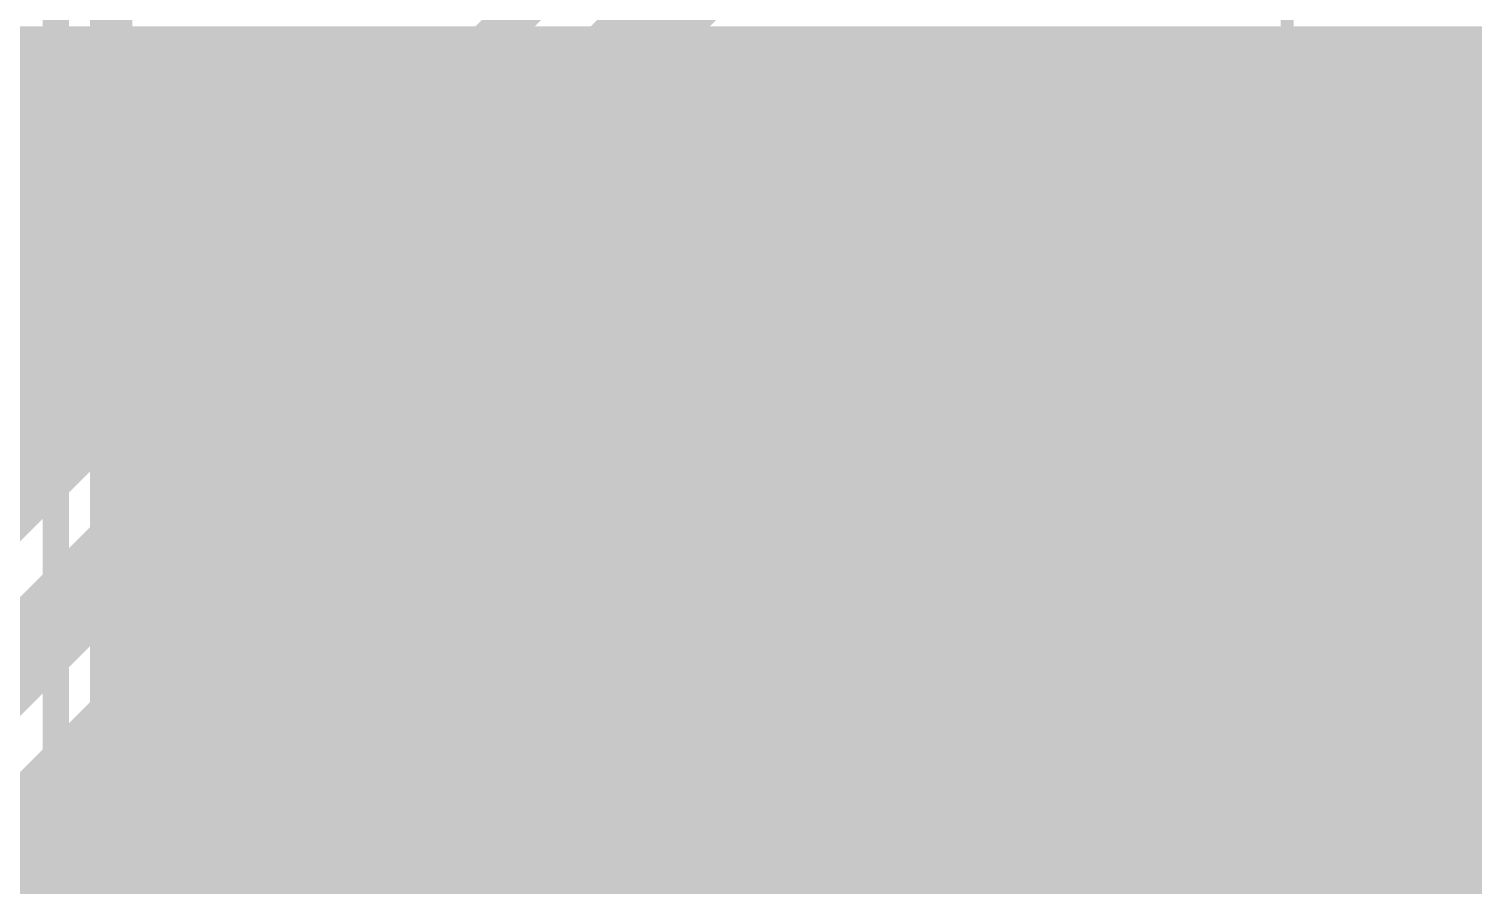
# Model space of a CAD drawing. Extents: x 0 to 10.8, y 0 to 6.1.
# Drawn here: x 1.825 to 2.374, y 0.93 to 1.255 of the extents above; entities that cross this region are included whole.
import ezdxf

# ---------------------------------------------------------------- set-up
doc = ezdxf.new("R2010")
doc.units = 0
for name, color, linetype in [('1', 22, 'CONTINUOUS'), ('16', 175, 'CONTINUOUS'), ('21', 253, 'CONTINUOUS')]:
    doc.layers.add(name, color=color, linetype=linetype)

msp = doc.modelspace()

# ---------------------------------------------------------------- linework, layer by layer
at = {"layer": '1'}
for points, const_width in [([(1.835, 0.76), (1.835, 1.605)], 0.01), ([(1.855996, 0.768697), (1.855996, 1.596299)], 0.016), ([(1.855996, 1.248), (2.540496, 1.248)], 0.016), ([(1.855996, 1.232), (2.541, 1.232)], 0.016), ([(1.855996, 1.216), (2.541, 1.216)], 0.016), ([(1.855996, 1.2), (2.530894, 1.2)], 0.016), ([(1.855996, 1.184), (2.520976, 1.184)], 0.016), ([(1.855996, 1.168), (2.520976, 1.168)], 0.016), ([(1.855996, 1.152), (2.520976, 1.152)], 0.016), ([(1.855996, 1.136), (2.520976, 1.136)], 0.016), ([(1.855996, 1.12), (2.520976, 1.12)], 0.016), ([(1.855996, 1.104), (2.525016, 1.104)], 0.016), ([(1.855996, 1.088), (2.956, 1.088)], 0.016), ([(1.855996, 1.072), (2.527976, 1.072)], 0.016), ([(1.855996, 1.056), (2.527976, 1.056)], 0.016), ([(1.855996, 1.04), (2.527976, 1.04)], 0.016), ([(1.855996, 1.024), (2.527976, 1.024)], 0.016), ([(1.855996, 1.008), (2.527976, 1.008)], 0.016), ([(1.855996, 0.992), (2.534945, 0.992)], 0.016), ([(1.855996, 0.976), (2.559, 0.976)], 0.016), ([(1.855996, 0.96), (2.559, 0.96)], 0.016), ([(1.855996, 0.944), (2.559, 0.944)], 0.016), ([(1.855996, 0.928), (2.559, 0.928)], 0.016)]:
    msp.add_lwpolyline(points, dxfattribs=dict(at, const_width=const_width))
at = {"layer": '1', "const_width": 0.008}
for points in [[(1.855996, 1.252, 1), (1.855996, 1.244)], [(1.855996, 1.236, 1), (1.855996, 1.228)], [(1.855996, 1.22, 1), (1.855996, 1.212)], [(1.855996, 1.204, 1), (1.855996, 1.196)], [(1.855996, 1.188, 1), (1.855996, 1.18)], [(1.855996, 1.172, 1), (1.855996, 1.164)], [(1.855996, 1.156, 1), (1.855996, 1.148)], [(1.855996, 1.14, 1), (1.855996, 1.132)], [(1.855996, 1.124, 1), (1.855996, 1.116)], [(1.855996, 1.108, 1), (1.855996, 1.1)], [(1.855996, 1.092, 1), (1.855996, 1.084)], [(1.855996, 1.076, 1), (1.855996, 1.068)], [(1.855996, 1.06, 1), (1.855996, 1.052)], [(1.855996, 1.044, 1), (1.855996, 1.036)], [(1.855996, 1.028, 1), (1.855996, 1.02)], [(1.855996, 1.012, 1), (1.855996, 1.004)], [(1.855996, 0.996, 1), (1.855996, 0.988)], [(1.855996, 0.98, 1), (1.855996, 0.972)], [(1.855996, 0.964, 1), (1.855996, 0.956)], [(1.855996, 0.948, 1), (1.855996, 0.94)], [(1.855996, 0.932, 1), (1.855996, 0.924)]]:
    msp.add_lwpolyline(points, format="xyb", dxfattribs=at)
at = {"layer": '16'}
for points, const_width in [([(2.056937, 1.307091), (1.483843, 0.733996)], 0.016), ([(1.5, 0.695), (2.09, 1.285)], 0.032), ([(0.052425, 1.248), (1.997846, 1.248)], 0.016), ([(1.522091, 0.661937), (2.106154, 1.246)], 0.016), ([(2.106154, 1.246), (2.541331, 1.246)], 0.016), ([(0.052421, 1.232), (1.981846, 1.232)], 0.016), ([(2.092154, 1.232), (2.552189, 1.232)], 0.016), ([(0.052417, 1.216), (1.965846, 1.216)], 0.016), ([(2.076154, 1.216), (4.231591, 1.216)], 0.016), ([(0.052417, 1.2), (1.949846, 1.2)], 0.016), ([(2.060154, 1.2), (4.242358, 1.2)], 0.016), ([(0.052413, 1.184), (1.933846, 1.184)], 0.016), ([(2.044154, 1.184), (4.258358, 1.184)], 0.016), ([(0.052409, 1.168), (1.917846, 1.168)], 0.016), ([(2.028154, 1.168), (4.282622, 1.168)], 0.016), ([(0.052406, 1.152), (1.901846, 1.152)], 0.016), ([(2.012154, 1.152), (8.766, 1.152)], 0.016), ([(0.052406, 1.136), (1.885846, 1.136)], 0.016), ([(1.996154, 1.136), (8.766, 1.136)], 0.016), ([(0.052402, 1.12), (1.869846, 1.12)], 0.016), ([(1.980154, 1.12), (8.766, 1.12)], 0.016), ([(0.052398, 1.104), (1.853846, 1.104)], 0.016), ([(1.964154, 1.104), (8.766, 1.104)], 0.016), ([(0.052398, 1.088), (1.837846, 1.088)], 0.016), ([(1.948154, 1.088), (8.766, 1.088)], 0.016), ([(0.052394, 1.072), (1.821846, 1.072)], 0.016), ([(1.932154, 1.072), (8.766, 1.072)], 0.016), ([(1.916154, 1.056), (8.766, 1.056)], 0.016), ([(1.900154, 1.04), (8.766, 1.04)], 0.016), ([(1.884154, 1.024), (8.766, 1.024)], 0.016), ([(1.868154, 1.008), (8.766, 1.008)], 0.016), ([(1.852154, 0.992), (8.766, 0.992)], 0.016), ([(1.836154, 0.976), (8.766, 0.976)], 0.016), ([(1.820154, 0.96), (8.766, 0.96)], 0.016), ([(1.804154, 0.944), (8.766, 0.944)], 0.016), ([(1.788154, 0.928), (8.766, 0.928)], 0.016)]:
    msp.add_lwpolyline(points, dxfattribs=dict(at, const_width=const_width))
at = {"layer": '16', "const_width": 0.008}
for points in [[(1.997846, 1.244, 1), (1.997846, 1.252)], [(2.106154, 1.25, 1), (2.106154, 1.242)], [(2.108982, 1.243172, 1), (2.103325, 1.248828)], [(1.981846, 1.228, 1), (1.981846, 1.236)], [(2.092154, 1.236, 1), (2.092154, 1.228)], [(1.965846, 1.212, 1), (1.965846, 1.22)], [(2.076154, 1.22, 1), (2.076154, 1.212)], [(1.949846, 1.196, 1), (1.949846, 1.204)], [(2.060154, 1.204, 1), (2.060154, 1.196)], [(1.933846, 1.18, 1), (1.933846, 1.188)], [(2.044154, 1.188, 1), (2.044154, 1.18)], [(1.917846, 1.164, 1), (1.917846, 1.172)], [(2.028154, 1.172, 1), (2.028154, 1.164)], [(1.901846, 1.148, 1), (1.901846, 1.156)], [(2.012154, 1.156, 1), (2.012154, 1.148)], [(1.885846, 1.132, 1), (1.885846, 1.14)], [(1.996154, 1.14, 1), (1.996154, 1.132)], [(1.869846, 1.116, 1), (1.869846, 1.124)], [(1.980154, 1.124, 1), (1.980154, 1.116)], [(1.853846, 1.1, 1), (1.853846, 1.108)], [(1.964154, 1.108, 1), (1.964154, 1.1)], [(1.837846, 1.084, 1), (1.837846, 1.092)], [(1.948154, 1.092, 1), (1.948154, 1.084)], [(1.821846, 1.068, 1), (1.821846, 1.076)], [(1.932154, 1.076, 1), (1.932154, 1.068)], [(1.916154, 1.06, 1), (1.916154, 1.052)], [(1.900154, 1.044, 1), (1.900154, 1.036)], [(1.884154, 1.028, 1), (1.884154, 1.02)], [(1.868154, 1.012, 1), (1.868154, 1.004)], [(1.852154, 0.996, 1), (1.852154, 0.988)], [(1.836154, 0.98, 1), (1.836154, 0.972)]]:
    msp.add_lwpolyline(points, format="xyb", dxfattribs=at)
at = {"layer": '21', "const_width": 0.005}
msp.add_lwpolyline([(2.303071, 1.470236), (2.303071, 0.520236)], dxfattribs=at)

doc.saveas('drawing.dxf')
